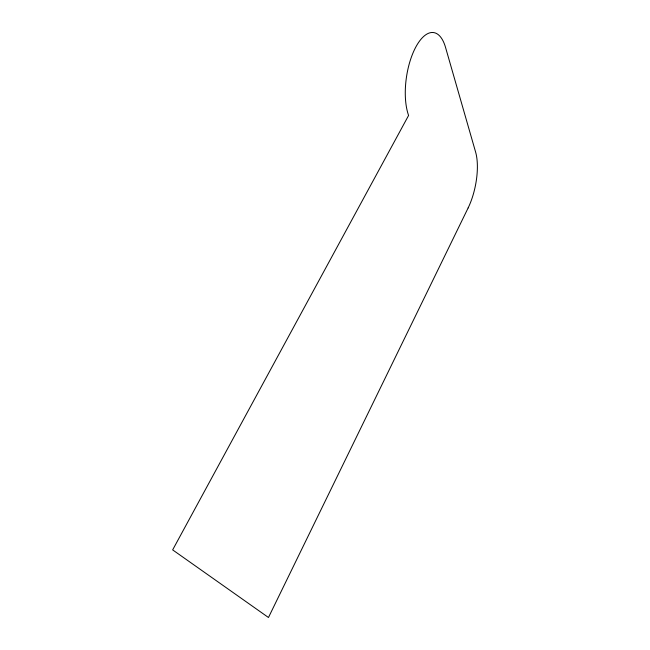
<?xml version="1.0" encoding="UTF-8"?>
<svg xmlns="http://www.w3.org/2000/svg" width="650" height="650" viewBox="0 0 650 650"><rect width="100%" height="100%" fill="white"/><g stroke="black" fill="none" stroke-linecap="round" stroke-linejoin="round"><path stroke-width="0.97" d="M468.138 207.919L268.466 617.5L172.656 549.884L408.59 115.456A48.059 20.402 -81.6 0 1 415.943 46.792A48.059 20.402 -81.6 0 1 445.543 47.426L475.621 152.108A41.373 16.031 -78.5 0 1 468.138 207.919"/></g></svg>
